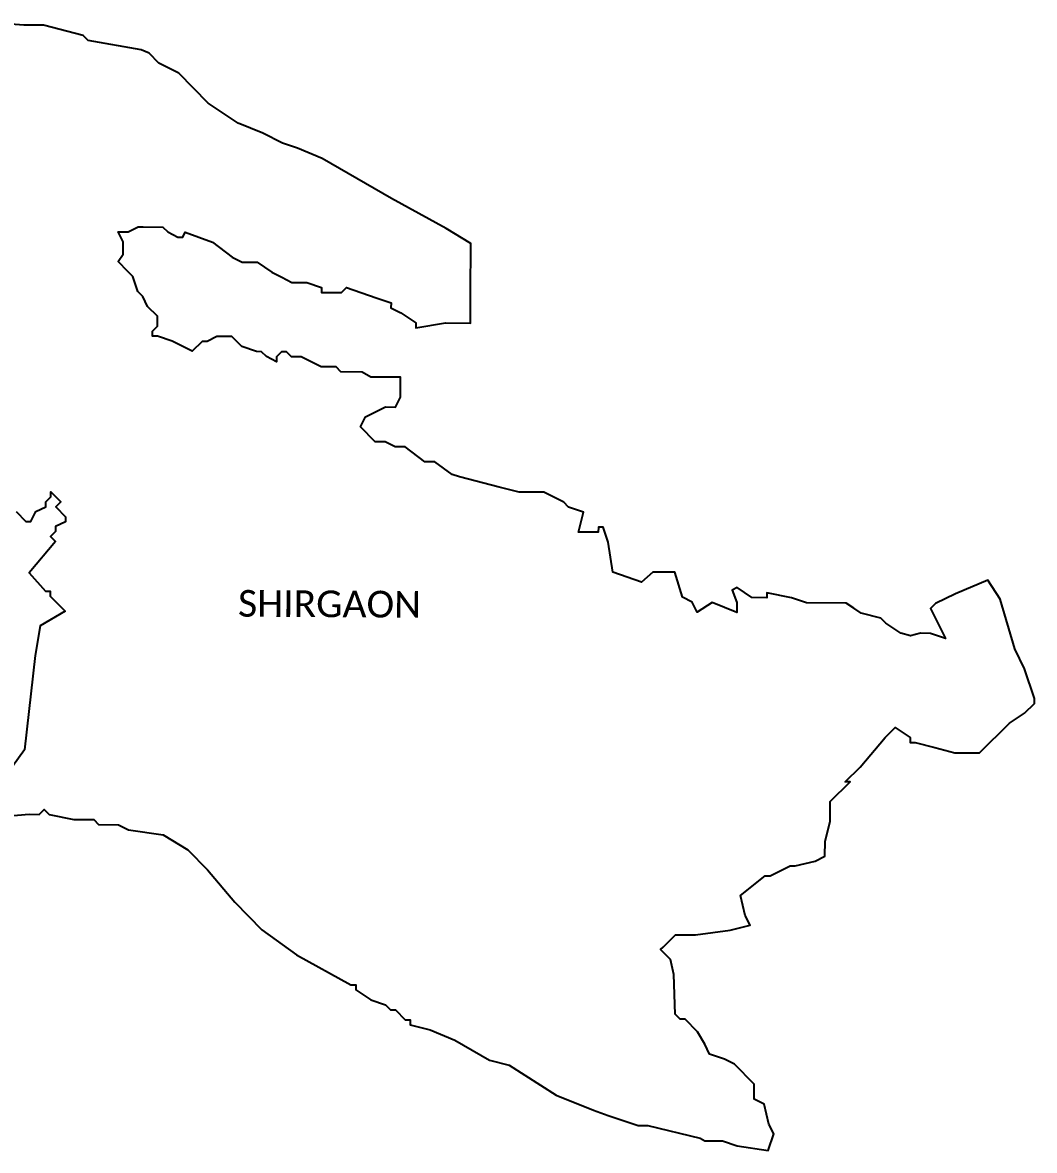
# Model space of a CAD drawing. Header units: metres. Extents: x 314067 to 321949, y 1880779 to 1885956.
# Drawn here: x 318008 to 321949, y 1880779 to 1885174 of the extents above; entities that cross this region are included whole.
import ezdxf

# ---------------------------------------------------------------- set-up
doc = ezdxf.new("R2010")
doc.units = ezdxf.units.M
doc.layers.add('VILLAGE BOUNDRY', color=10, linetype='Continuous')
doc.layers.add('VILLAGE NAME', color=250, linetype='Continuous')
doc.styles.get("Standard").update_dxf_attribs({"font": 'simplex.shx'})

msp = doc.modelspace()

# ---------------------------------------------------------------- linework, layer by layer
at = {"layer": 'VILLAGE BOUNDRY'}
msp.add_lwpolyline([(317982.8, 1883268.7), (318021.3, 1883229.8), (318040.6, 1883229.7), (318060.2, 1883268.3), (318099, 1883287.3), (318099.1, 1883306.7), (318118.5, 1883325.9), (318118.6, 1883345.2), (318157.1, 1883306.4), (318137.6, 1883287.1), (318176.1, 1883248.3), (318176, 1883228.9), (318137.2, 1883209.8), (318137.1, 1883190.4), (318117.7, 1883171.2), (318136.9, 1883151.8), (318033.5, 1883029.4), (318097.1, 1882958.7), (318116.5, 1882958.6), (318116.3, 1882939.2), (318174, 1882880.9), (318077, 1882823.4), (318057, 1882707.5), (318016.3, 1882340.4), (317821.4, 1882070.8), (318034.2, 1882088.9), (318072.9, 1882088.7), (318092.3, 1882107.9), (318111.5, 1882088.5), (318208.1, 1882068.6), (318285.4, 1882068.2), (318304.7, 1882048.7), (318382, 1882048.3), (318420.6, 1882028.7), (318555.8, 1882008.6), (318652.1, 1881950.1), (318729.1, 1881872.3), (318834.7, 1881746), (318940.4, 1881639.1), (319075.2, 1881541.6), (319287.2, 1881424.4), (319306.6, 1881424.3), (319306.5, 1881405), (319364.3, 1881366), (319422.2, 1881346.3), (319441.4, 1881326.9), (319460.7, 1881326.8), (319499.1, 1881287.9), (319518.5, 1881287.8), (319518.4, 1881268.5), (319595.6, 1881248.7), (319692.1, 1881209.5), (319826.9, 1881131.3), (319904.2, 1881111.6), (320087.2, 1880994.5), (320231.9, 1880935.7), (320289.8, 1880916), (320405.6, 1880876.8), (320444.2, 1880876.5), (320647, 1880827), (320666.3, 1880817.3), (320734, 1880816.9), (320791.9, 1880797.2), (320912.4, 1880779.3), (320934.2, 1880843.5), (320915.1, 1880882.3), (320896.2, 1880959.8), (320857.6, 1880979.4), (320857.9, 1881037.4), (320781, 1881115.2), (320742.4, 1881134.8), (320684.5, 1881154.4), (320665.4, 1881193.2), (320636.6, 1881241.7), (320588.5, 1881290.4), (320569.2, 1881290.5), (320549.9, 1881309.9), (320544.5, 1881464.7), (320531.8, 1881522.8), (320493.3, 1881561.7), (320503, 1881571.3), (320551.7, 1881619), (320629, 1881619), (320764.5, 1881637.5), (320842, 1881656.5), (320822.9, 1881695.2), (320804, 1881772.8), (320901.1, 1881849.5), (320920.5, 1881849.5), (320998, 1881887.7), (321017.4, 1881887.6), (321094.8, 1881906.6), (321133.7, 1881925.7), (321134, 1881983.7), (321153.7, 1882060.9), (321154.1, 1882138.3), (321232, 1882215.3), (321212.6, 1882215.4), (321271, 1882273.1), (321368.3, 1882388.6), (321407.2, 1882427.1), (321464.9, 1882388.1), (321464.9, 1882368.7), (321484.3, 1882368.6), (321561.5, 1882348.9), (321638.8, 1882329.1), (321735.5, 1882328.6), (321852.2, 1882444), (321910.5, 1882482.4), (321949.3, 1882520.8), (321949.4, 1882540.2), (321911.4, 1882656.4), (321873.2, 1882734), (321816.2, 1882927.8), (321768, 1883001.1), (321642.2, 1882948), (321564.6, 1882909.8), (321545.2, 1882890.6), (321564.3, 1882851.8), (321602.6, 1882774.2), (321544.7, 1882793.8), (321506, 1882794.1), (321467.2, 1882784.7), (321428.6, 1882794.5), (321370.8, 1882833.5), (321351.6, 1882853), (321274.3, 1882872.7), (321245.4, 1882892.2), (321216.4, 1882911.8), (321061.7, 1882912.6), (321003.8, 1882932.3), (320907.2, 1882952.1), (320907.1, 1882932.8), (320849, 1882933.1), (320791.2, 1882972.1), (320771.9, 1882962.5), (320790.9, 1882914.1), (320790.7, 1882875.4), (320694.2, 1882914.6), (320635.9, 1882876.3), (320616.8, 1882915.1), (320578.2, 1882934.6), (320548.5, 1883032), (320462.7, 1883032), (320419.5, 1882993.7), (320308, 1883032.8), (320289.3, 1883149), (320270.3, 1883207.2), (320250.9, 1883207.2), (320250.8, 1883187.9), (320173.5, 1883188.3), (320193.2, 1883265.6), (320135.3, 1883285.3), (320116.1, 1883304.7), (320038.9, 1883343.8), (319980.9, 1883344.1), (319942.2, 1883344.4), (319864.9, 1883364.1), (319710.4, 1883403.7), (319681.5, 1883413.5), (319614, 1883462.2), (319575.3, 1883462.4), (319498.3, 1883520.9), (319459.6, 1883521.1), (319421, 1883540.6), (319382.3, 1883540.8), (319324.6, 1883599.2), (319344.2, 1883637.8), (319421.7, 1883676.1), (319460.4, 1883675.8), (319480, 1883714.4), (319480.4, 1883791.8), (319422.4, 1883792.3), (319364.5, 1883792.3), (319331.3, 1883812), (319248.4, 1883812.4), (319229.2, 1883831.9), (319171.2, 1883832.2), (319132.6, 1883851.7), (319094, 1883871.3), (319055.3, 1883871.5), (319036.1, 1883891), (319016.8, 1883891.1), (318997.2, 1883871.9), (318997.2, 1883852.5), (318958.6, 1883872.1), (318939.4, 1883891.5), (318920, 1883891.6), (318862.1, 1883911.2), (318823.6, 1883950.2), (318765.6, 1883950.5), (318726.8, 1883931.4), (318707.5, 1883931.5), (318668.6, 1883893), (318591.4, 1883932.1), (318533.5, 1883951.8), (318514.1, 1883951.9), (318514.2, 1883971.2), (318533.7, 1883990.5), (318533.9, 1884029.2), (318495.5, 1884068), (318476.3, 1884106.8), (318457.1, 1884126.3), (318438.1, 1884184.4), (318418.8, 1884203.9), (318380.4, 1884242.8), (318399.9, 1884271.7), (318400.1, 1884320), (318381, 1884358.8), (318419.7, 1884358.6), (318458.5, 1884377.7), (318477.8, 1884377.6), (318555.2, 1884377.2), (318574.4, 1884357.8), (318613, 1884338.1), (318632.3, 1884338.1), (318642.1, 1884357.4), (318748.3, 1884318.1), (318825.3, 1884259.7), (318863.9, 1884239.8), (318922, 1884239.8), (318979.8, 1884200.8), (319018.4, 1884181.2), (319056.9, 1884161.3), (319115, 1884161.3), (319172.9, 1884141.7), (319172.8, 1884122.3), (319250.1, 1884121.9), (319269.6, 1884141.1), (319385.4, 1884101.8), (319443.4, 1884082.2), (319443.3, 1884062.8), (319481.8, 1884043.2), (319539.6, 1884004.2), (319539.6, 1883984.9), (319655.7, 1884003.6), (319752.4, 1884003), (319753.5, 1884196.5), (319753.7, 1884235.2), (319754.1, 1884312.5), (319657.7, 1884371.1), (319445.6, 1884488.3), (319310.6, 1884566.5), (319175.7, 1884644.6), (319079.2, 1884683.8), (319021.2, 1884703.4), (318944.1, 1884742.6), (318847.5, 1884781.8), (318731.9, 1884859.8), (318616.5, 1884976.5), (318539.4, 1885015.6), (318500.9, 1885054.5), (318470.2, 1885067.6), (318263.9, 1885104), (318244.7, 1885123.4), (318090.2, 1885163), (318032.2, 1885163.3), (318012.9, 1885163.4), (317877.6, 1885173.8)], dxfattribs=at)

# ---------------------------------------------------------------- texts
at = {"layer": 'VILLAGE NAME', "insert": (318848, 1882963), "char_height": 104.042, "attachment_point": 1, "rotation": 359.6762}
msp.add_mtext_dynamic_manual_height_columns('{\\fCalibri|b0|i0|c0|p34;SHIRGAON}', width=1306.667, gutter_width=520.2, heights=[0], dxfattribs=at)

doc.saveas('drawing.dxf')
